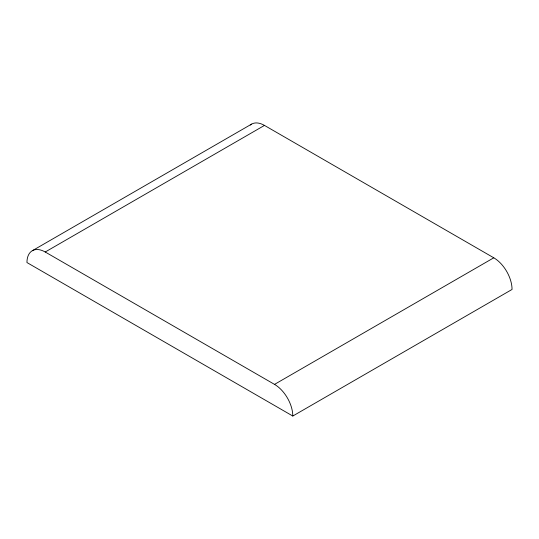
<?xml version="1.0" encoding="UTF-8"?>
<svg xmlns="http://www.w3.org/2000/svg" width="539" height="539" viewBox="0 0 539 539"><rect width="100%" height="100%" fill="white"/><g stroke="black" fill="none" stroke-linecap="round" stroke-linejoin="round"><path stroke-width="0.81" d="M32.3 250.723L251.558 124.132M45.222 252.003L264.474 125.412L493.778 257.804A25.838 14.917 60 0 1 512.05 289.45L292.798 416.034L26.95 262.547A25.838 14.917 60 0 1 45.222 252.003L274.526 384.388A25.838 14.917 60 0 1 292.798 416.034M274.526 384.388L493.778 257.804M250.278 125.035A25.838 14.917 60 0 1 264.474 125.412"/></g></svg>
